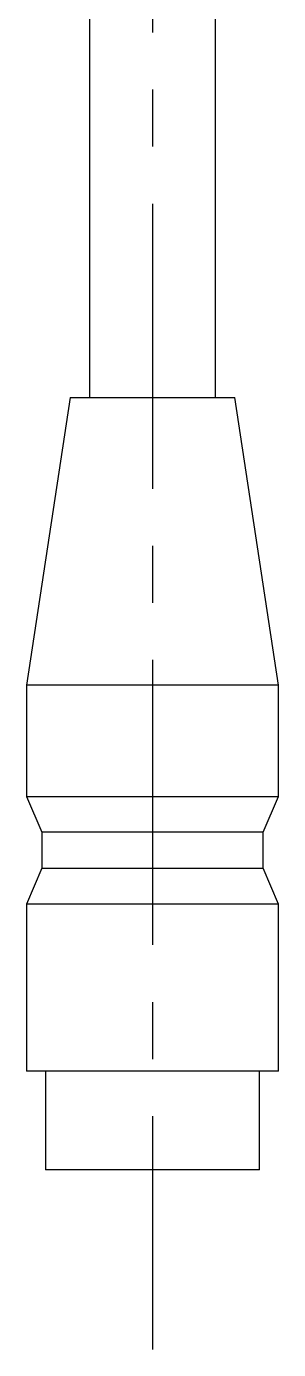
# Model space of a CAD drawing. Extents: x 0 to 659, y -8 to 385.
# Drawn here: x 352.1 to 366.1, y 72.3 to 146 of the extents above; entities that cross this region are included whole.
import ezdxf

# ---------------------------------------------------------------- set-up
doc = ezdxf.new("R2010")
doc.units = 0
doc.header["$LTSCALE"] = 0.5
doc.linetypes.add('CENTER', pattern=[50.8, 31.75, -6.35, 6.35, -6.35])
doc.layers.add('MSM_CENTER', color=1, linetype='CENTER')
doc.layers.add('MSM_CONTINUOUS', color=7, linetype='CONTINUOUS')

msp = doc.modelspace()

# ---------------------------------------------------------------- linework, layer by layer
at = {"layer": 'MSM_CENTER'}
msp.add_line((359.116, 212.305), (359.116, 72.305), dxfattribs=at)
at = {"layer": 'MSM_CONTINUOUS'}
for p, q in [((355.616, 173.305), (355.616, 125.305)), ((362.616, 125.305), (362.616, 173.305)), ((354.546, 125.305), (352.116, 109.305)), ((354.546, 125.305), (363.686, 125.305)), ((366.116, 109.305), (363.686, 125.305)), ((366.116, 109.305), (352.116, 109.305)), ((352.116, 109.305), (352.116, 103.105)), ((366.116, 103.105), (366.116, 109.305)), ((352.116, 103.105), (366.116, 103.105)), ((352.116, 103.105), (352.966, 101.105)), ((365.266, 101.105), (366.116, 103.105)), ((365.266, 101.105), (352.966, 101.105)), ((352.966, 101.105), (352.966, 99.105)), ((365.266, 99.105), (365.266, 101.105)), ((352.966, 99.105), (352.116, 97.105)), ((352.966, 99.105), (365.266, 99.105)), ((366.116, 97.105), (365.266, 99.105)), ((366.116, 97.105), (352.116, 97.105)), ((352.116, 97.105), (352.116, 87.805)), ((366.116, 87.805), (366.116, 97.105)), ((366.116, 87.805), (352.116, 87.805)), ((353.166, 87.805), (353.166, 82.305)), ((365.066, 82.305), (365.066, 87.805)), ((365.066, 82.305), (353.166, 82.305))]:
    msp.add_line(p, q, dxfattribs=at)

doc.saveas('drawing.dxf')
